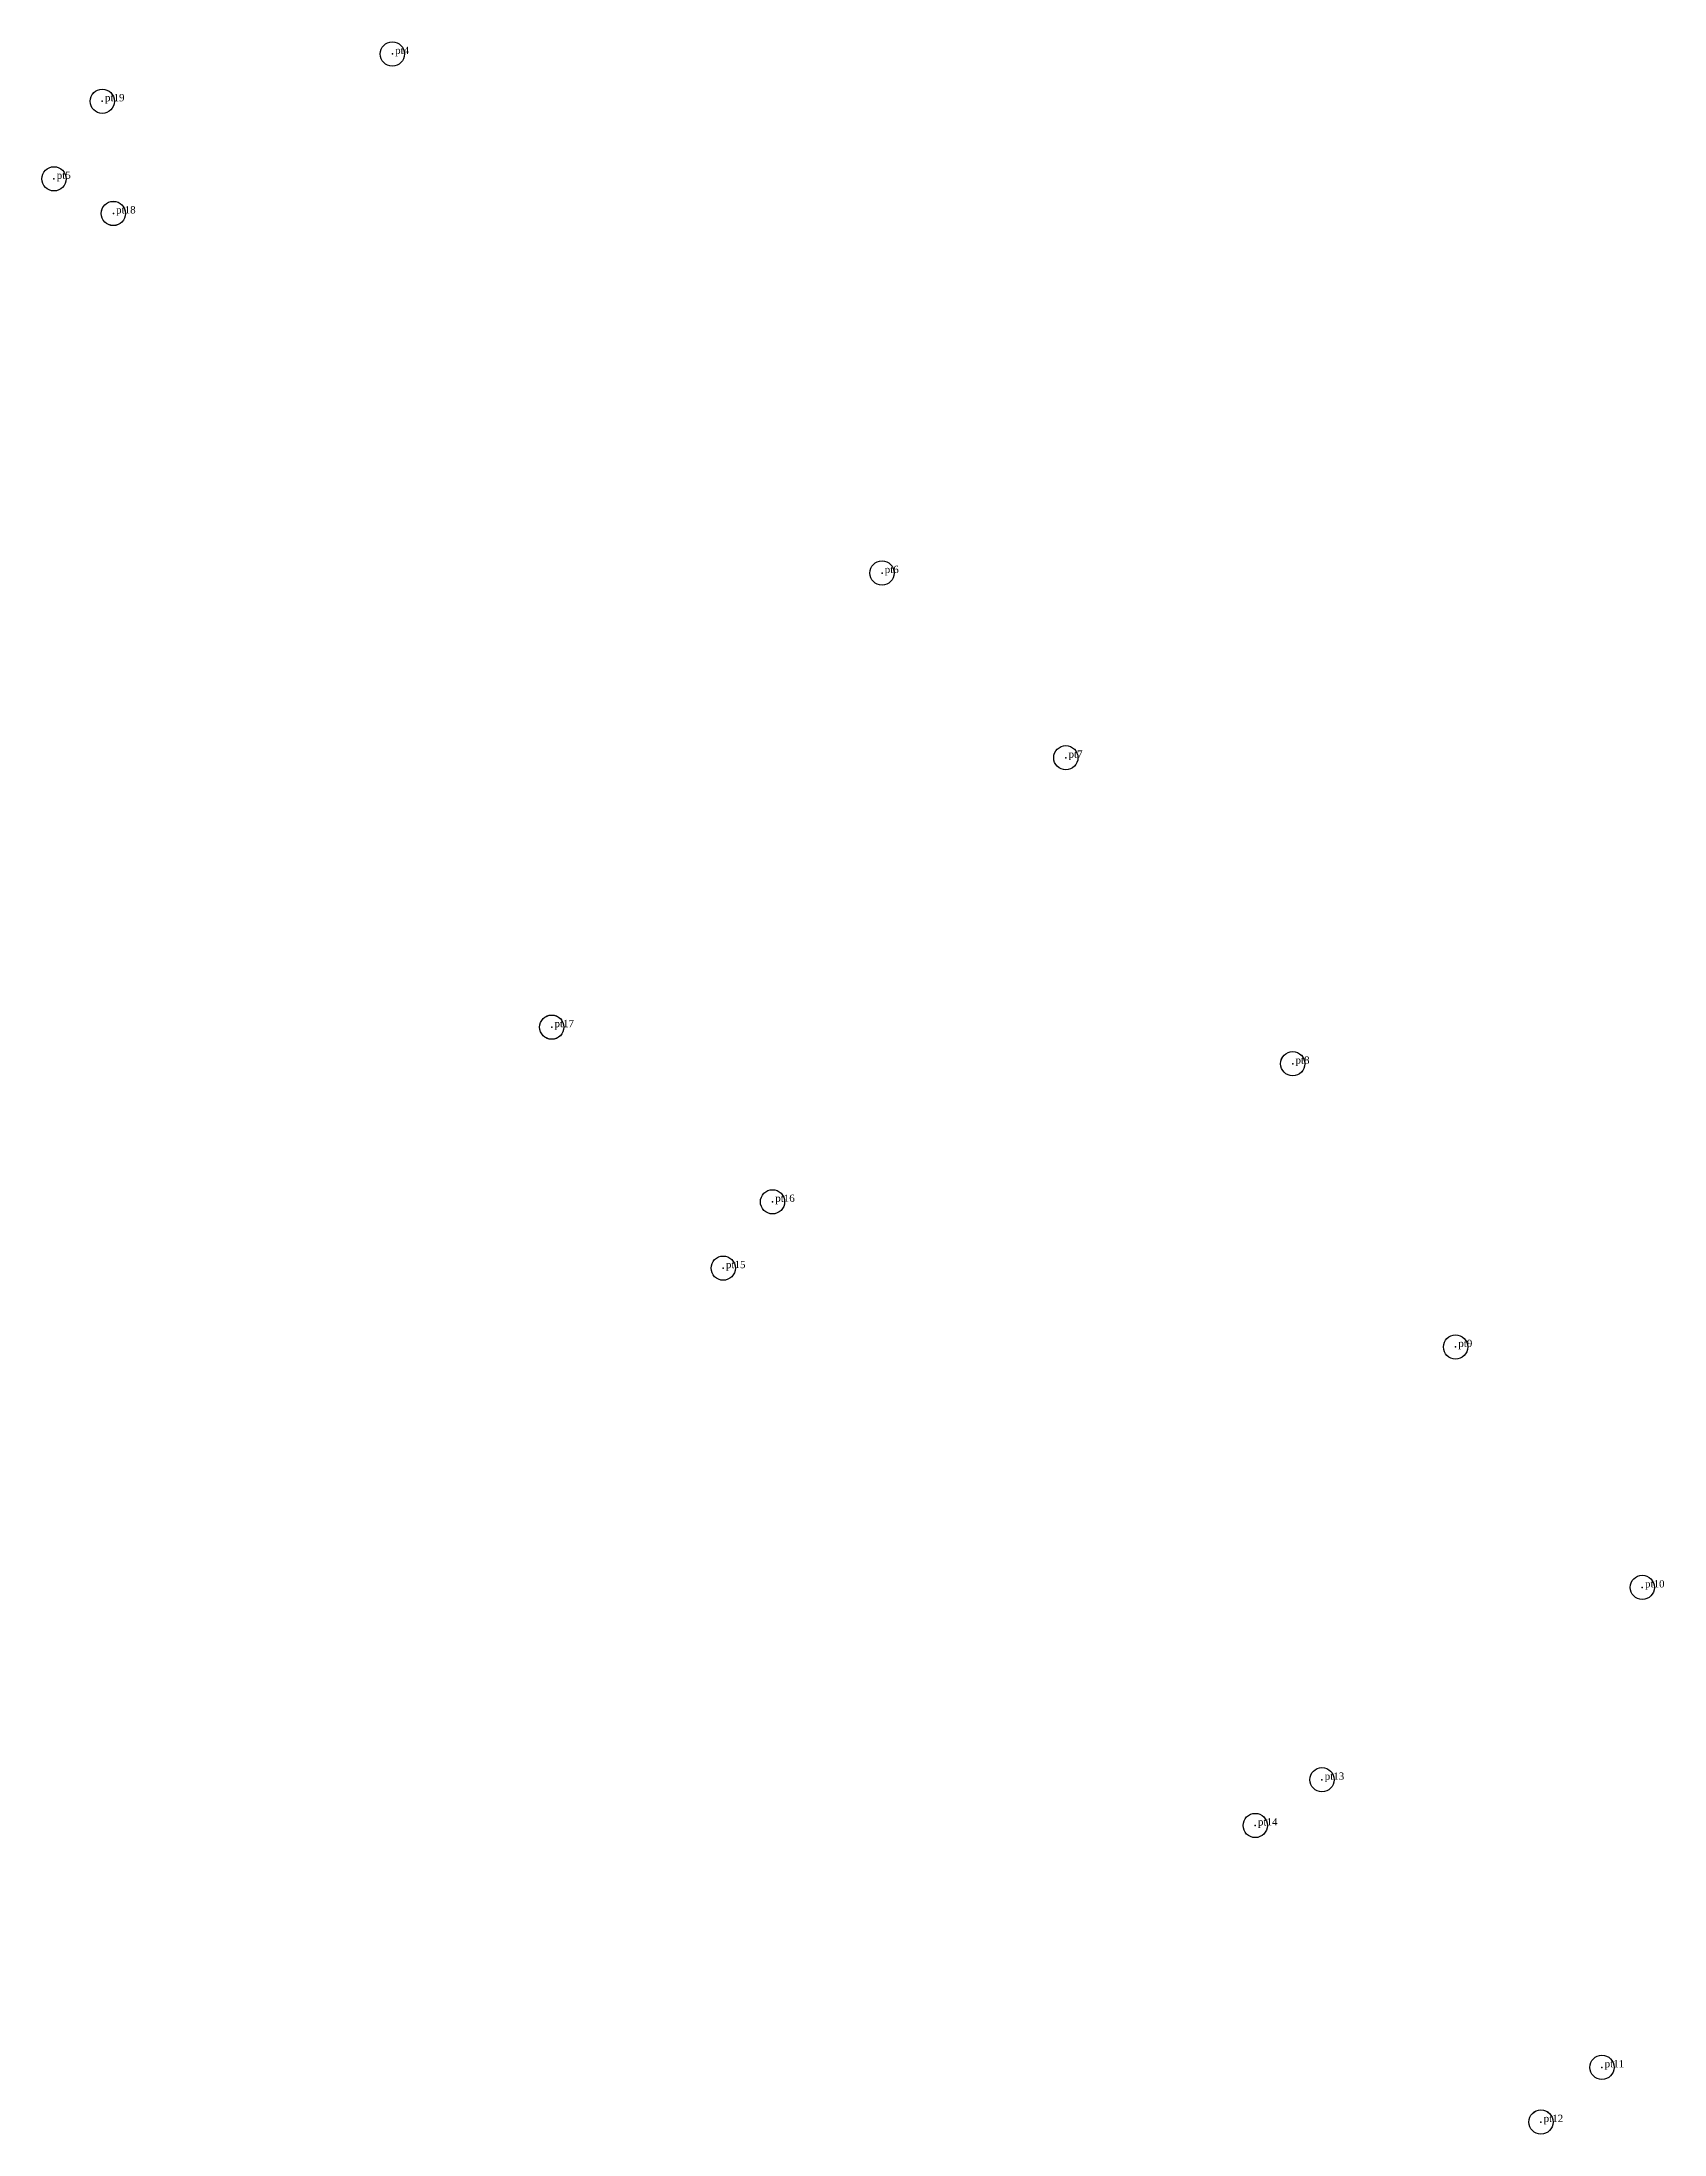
# Model space of a CAD drawing. Header units: millimetres. Extents: x 356106 to 383295, y 670135 to 683761.
# Drawn here: x 383228.1 to 383295, y 683675 to 683761.3 of the extents above; entities outside this region: 6.
import ezdxf

# ---------------------------------------------------------------- set-up
doc = ezdxf.new("R2010")
doc.units = ezdxf.units.MM
doc.header["$PDMODE"] = 32
doc.header["$PDSIZE"] = 1
doc.layers.get('0').update_dxf_attribs({"color": 5})
doc.layers.add('Store', color=7, linetype='Continuous')
doc.layers.add('Store_Mark', color=7, linetype='Continuous')
doc.styles.get("Standard").update_dxf_attribs({"font": 'times.ttf'})

# ---------------------------------------------------------------- blocks, each defined once
blk = doc.blocks.new('A$C6A104770')
at = {"layer": 'Store'}
for p in [(14.458, 85.835, 160.024), (2.492, 83.884, 159.883), (0.5, 80.683, 158.631), (2.949, 79.254, 159.941), (34.654, 64.418, 160.139), (42.234, 56.795, 159.709), (21.031, 45.678, 159.577), (51.595, 44.169, 161.471), (30.137, 38.471, 159.651), (28.104, 35.734, 159.66), (58.31, 32.481, 160.083), (66.012, 22.561, 159.711), (52.801, 14.624, 159.631), (50.048, 12.737, 159.553), (64.347, 2.757, 159.114), (61.832, 0.5, 159.159)]:
    blk.add_point(p, dxfattribs=at)
at = {"layer": 'Store_Mark'}
for s, p in [(' pt4', (14.458, 85.835)), (' pt19', (2.492, 83.884)), (' pt5', (0.5, 80.683)), (' pt18', (2.949, 79.254)), (' pt6', (34.654, 64.418)), (' pt7', (42.234, 56.795)), (' pt17', (21.031, 45.678)), (' pt8', (51.595, 44.169)), (' pt16', (30.137, 38.471)), (' pt15', (28.104, 35.734)), (' pt9', (58.31, 32.481)), (' pt10', (66.012, 22.561)), (' pt13', (52.801, 14.624)), (' pt14', (50.048, 12.737)), (' pt11', (64.347, 2.757)), (' pt12', (61.832, 0.5))]:
    blk.add_text(s, height=0.3, dxfattribs=at).set_placement(p)

msp = doc.modelspace()

# ---------------------------------------------------------------- linework, layer by layer
at = {"layer": 'Store'}
for p in [(383242.546, 683760.813, 160.024), (383230.58, 683758.863, 159.883), (383228.588, 683755.661, 158.631), (383231.037, 683754.233, 159.941), (383262.742, 683739.396, 160.139), (383270.322, 683731.773, 159.709), (383249.12, 683720.657, 159.577), (383279.684, 683719.148, 161.471), (383258.225, 683713.449, 159.651), (383256.192, 683710.712, 159.66), (383286.398, 683707.459, 160.083), (383294.1, 683697.539, 159.711), (383280.889, 683689.602, 159.631), (383278.136, 683687.716, 159.553), (383292.436, 683677.735, 159.114), (383289.92, 683675.479, 159.159), (357057.462, 670440.499, 246.749), (357057.472, 670397.571, 247.125), (356106.967, 670135.578, 239.148)]:
    msp.add_point(p, dxfattribs=at)

# ---------------------------------------------------------------- block references
msp.add_blockref('A$C6A104770', (383228.088, 683674.978))

# ---------------------------------------------------------------- texts
at = {"layer": 'Store_Mark'}
for s, p in [(' pt4', (383242.546, 683760.813)), (' pt19', (383230.58, 683758.863)), (' pt5', (383228.588, 683755.661)), (' pt18', (383231.037, 683754.233)), (' pt6', (383262.742, 683739.396)), (' pt7', (383270.322, 683731.773)), (' pt17', (383249.12, 683720.657)), (' pt8', (383279.684, 683719.148)), (' pt16', (383258.225, 683713.449)), (' pt15', (383256.192, 683710.712)), (' pt9', (383286.398, 683707.459)), (' pt10', (383294.1, 683697.539)), (' pt13', (383280.889, 683689.602)), (' pt14', (383278.136, 683687.716)), (' pt11', (383292.436, 683677.735)), (' pt12', (383289.92, 683675.479)), (' pt1', (357057.462, 670440.499)), (' pt2', (357057.472, 670397.571)), (' pt3', (356106.967, 670135.578))]:
    msp.add_text(s, height=0.3, dxfattribs=at).set_placement(p)

doc.saveas('drawing.dxf')
